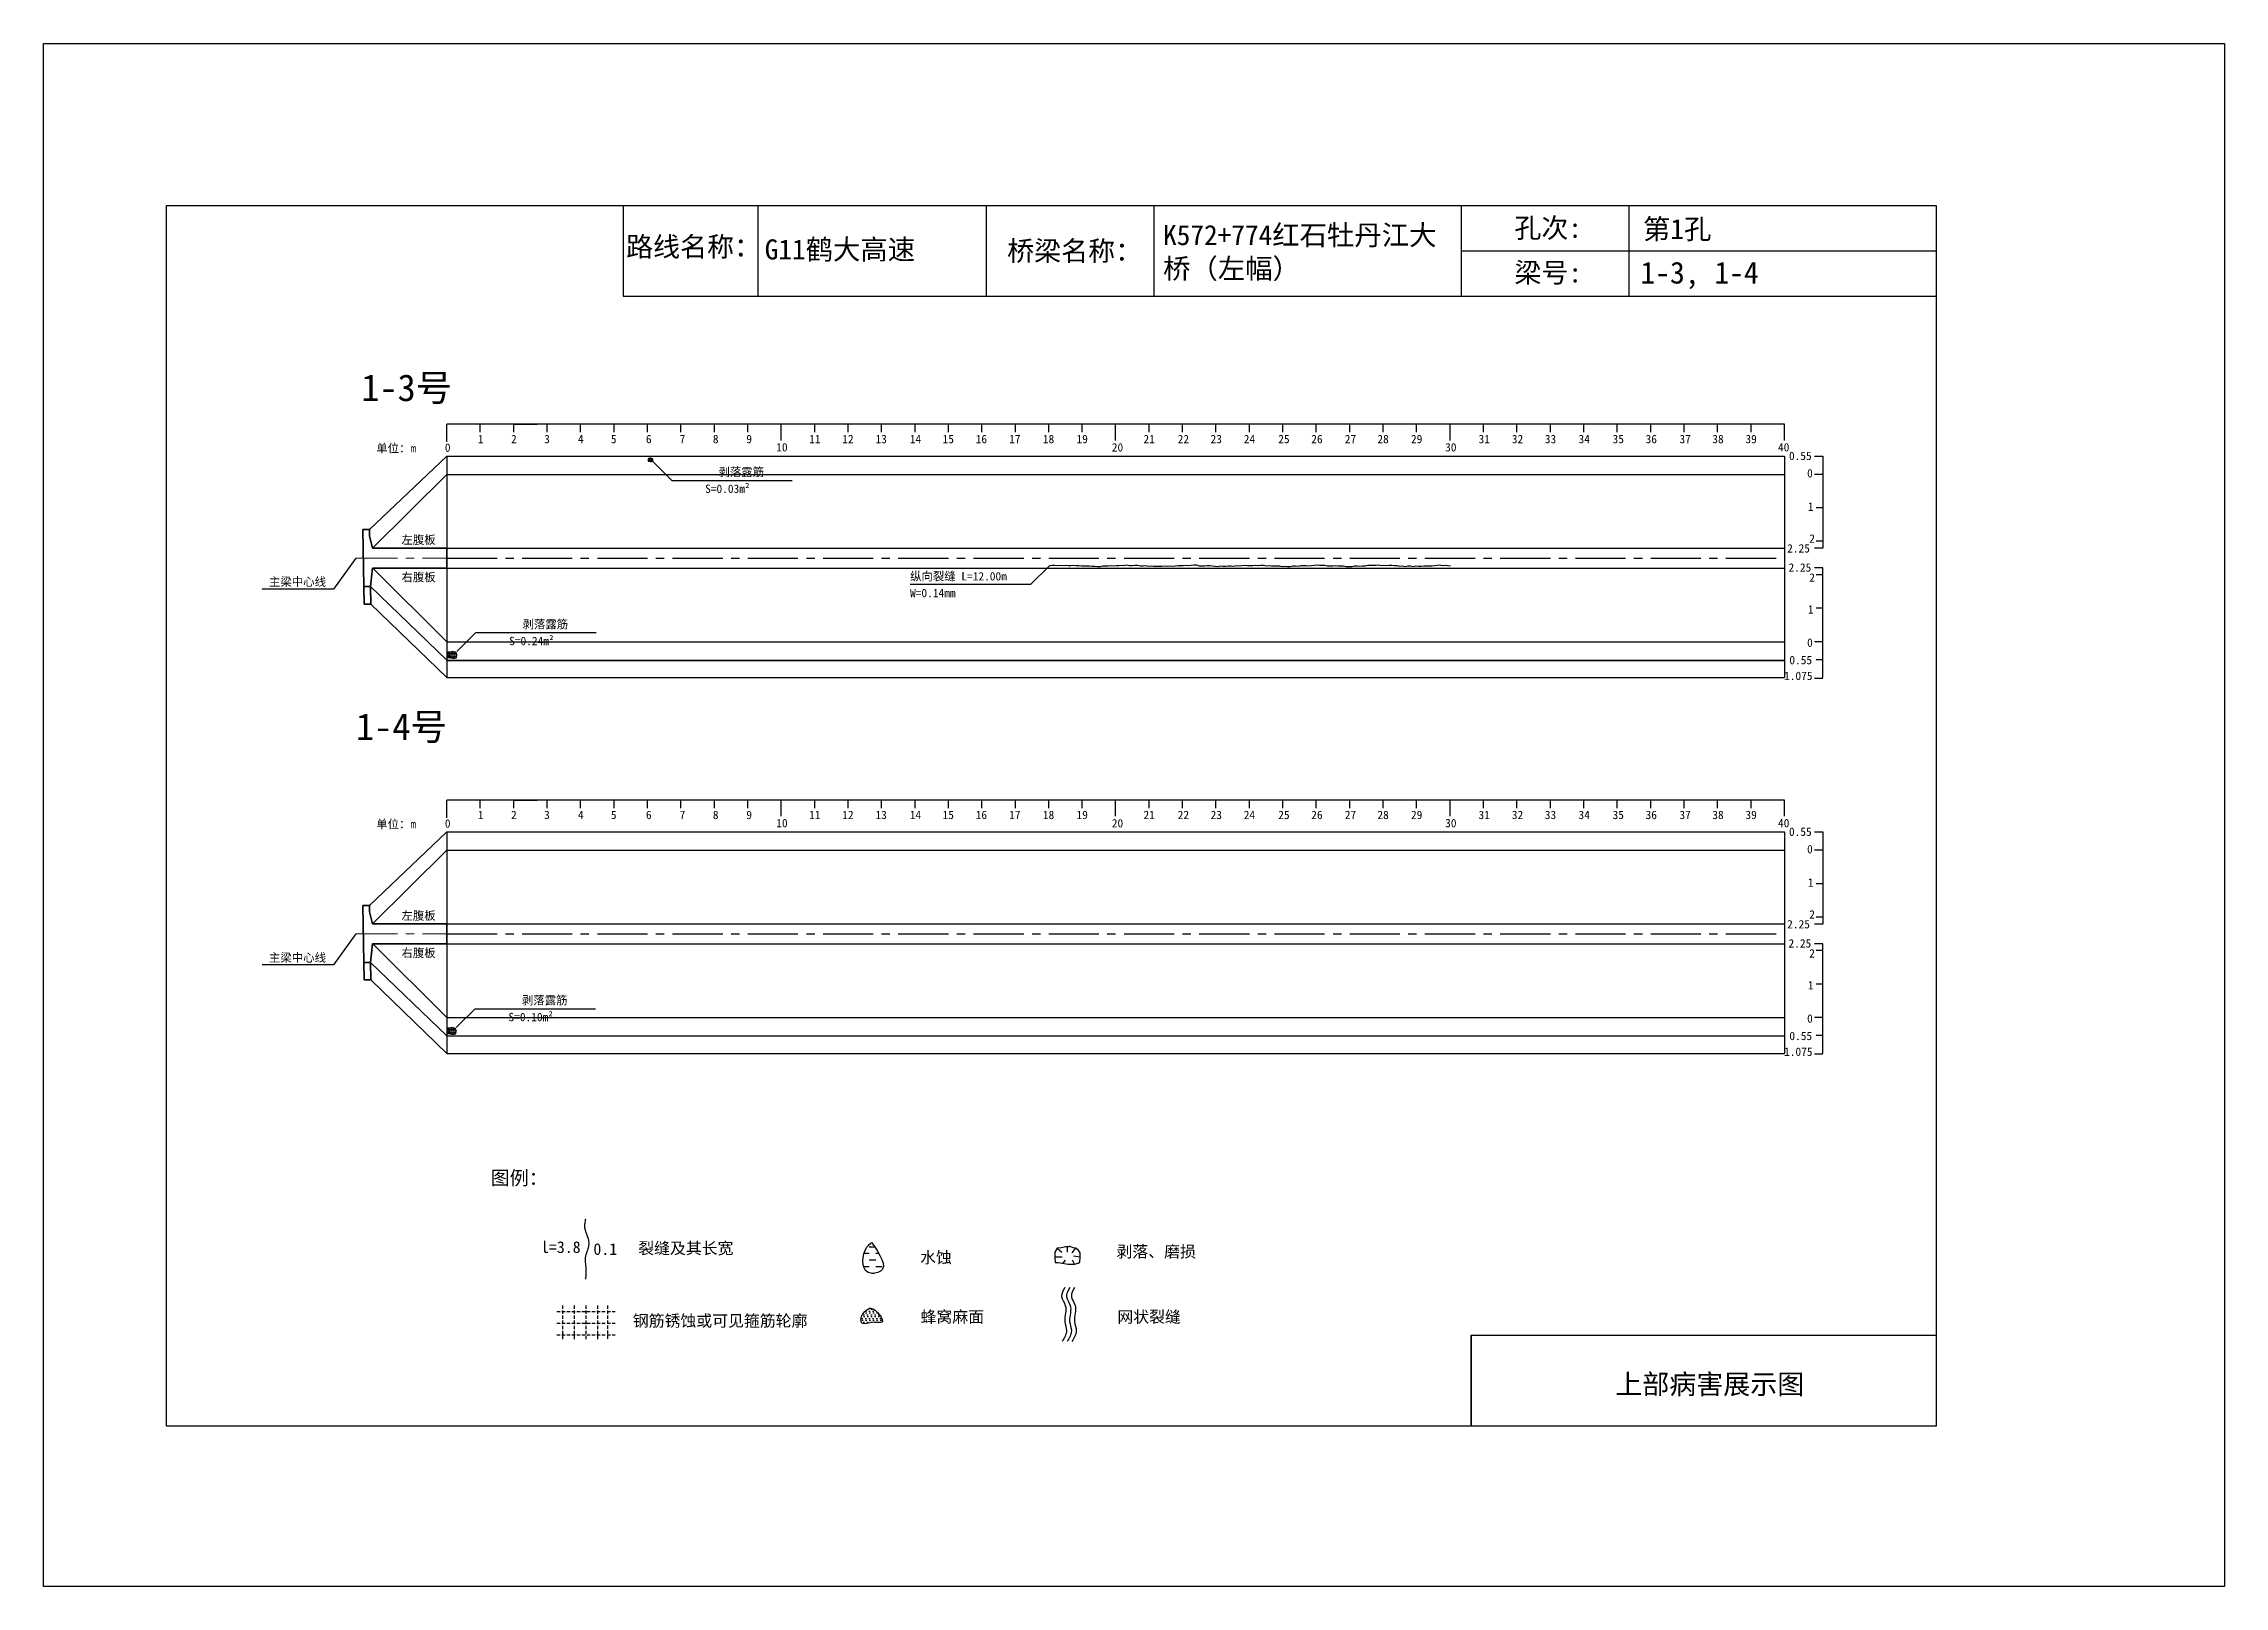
# Model space of a CAD drawing. Header units: millimetres. Extents: x -37 to 615, y -48 to 413.
import ezdxf

# ---------------------------------------------------------------- set-up
doc = ezdxf.new("R2010")
doc.units = ezdxf.units.MM
for name, pattern in [('CENTER', [2, 1.25, -0.25, 0.25, -0.25]), ('CENTER2', [1.125, 0.75, -0.125, 0.125, -0.125]), ('DASHED', [0.75, 0.5, -0.25])]:
    doc.linetypes.add(name, pattern=pattern)
for name, color, linetype in [('加固措施', 7, 'Continuous'), ('图层1', 7, 'Continuous'), ('病害', 5, 'Continuous'), ('轮廓', 3, 'Continuous')]:
    doc.layers.add(name, color=color, linetype=linetype)
doc.layers.add('虚线', color=7, linetype='Continuous', lineweight=30)
doc.styles.get("Standard").update_dxf_attribs({"font": ''})
doc.styles.add('汉字', font='')
doc.styles.get('Standard').set_extended_font_data('SimSun')
doc.styles.get('汉字').set_extended_font_data('SimSun')
pattern_1 = [(0, (-3997.7199, -288.9294), (0.55266586, 1.10533173), [0, -1.10533173])]
pattern_2 = [(0, (-6886.571, -700.7115), (0.55266586, 1.10533173), [0, -1.10533173])]
pattern_3 = [(0, (-3576.1421, -199.0757), (1.9895971, 1.9895971), [1.9895971, -1.9895971])]

# ---------------------------------------------------------------- blocks, each defined once
blk = doc.blocks.new('adfsd')
at = {"lineweight": -2, "ltscale": 0.5}
for p, q in [((1140.897, -3083.694), (1140.936, -3083.729)), ((1140.983, -3083.682), (1140.981, -3083.729)), ((1141.053, -3083.694), (1141.022, -3083.735)), ((1140.876, -3083.768), (1140.94, -3083.769)), ((1140.948, -3083.824), (1140.969, -3083.796)), ((1141.045, -3083.83), (1141.028, -3083.796)), ((1141.094, -3083.772), (1141.036, -3083.763))]:
    blk.add_line(p, q, dxfattribs=at)
blk.add_lwpolyline([(1141, -3083.682), (1140.967, -3083.682), (1140.934, -3083.69), (1140.897, -3083.694), (1140.876, -3083.727), (1140.876, -3083.768), (1140.88, -3083.818), (1140.905, -3083.818), (1140.991, -3083.83), (1141.045, -3083.83), (1141.078, -3083.822), (1141.09, -3083.814), (1141.094, -3083.772), (1141.094, -3083.735), (1141.078, -3083.707), (1141.053, -3083.694), (1141.033, -3083.69), (1141, -3083.678)], dxfattribs=at)
blk = doc.blocks.new('chi')
at = {"color": 0}
for p, q in [((1147.409, -3079.329), (1147.409, -3078.8)), ((1187.409, -3078.8), (1147.409, -3078.8)), ((1148.409, -3079.041), (1148.409, -3078.8)), ((1149.409, -3079.041), (1149.409, -3078.8)), ((1149.409, -3078.8), (1150.109, -3078.8)), ((1150.409, -3079.041), (1150.409, -3078.8)), ((1151.409, -3079.041), (1151.409, -3078.8)), ((1152.409, -3079.041), (1152.409, -3078.8)), ((1153.409, -3079.041), (1153.409, -3078.8)), ((1154.409, -3079.041), (1154.409, -3078.8)), ((1155.409, -3079.041), (1155.409, -3078.8)), ((1156.409, -3079.041), (1156.409, -3078.8)), ((1157.409, -3079.283), (1157.409, -3078.8)), ((1158.409, -3079.041), (1158.409, -3078.8)), ((1159.409, -3079.041), (1159.409, -3078.8)), ((1160.409, -3079.041), (1160.409, -3078.8)), ((1161.409, -3079.041), (1161.409, -3078.8)), ((1162.409, -3079.041), (1162.409, -3078.8)), ((1163.409, -3079.041), (1163.409, -3078.8)), ((1164.409, -3079.041), (1164.409, -3078.8)), ((1165.409, -3079.041), (1165.409, -3078.8)), ((1166.409, -3079.041), (1166.409, -3078.8)), ((1167.409, -3079.283), (1167.409, -3078.8)), ((1168.409, -3079.041), (1168.409, -3078.8)), ((1169.409, -3079.041), (1169.409, -3078.8)), ((1170.409, -3079.041), (1170.409, -3078.8)), ((1171.409, -3079.041), (1171.409, -3078.8)), ((1172.409, -3079.041), (1172.409, -3078.8)), ((1173.409, -3079.041), (1173.409, -3078.8)), ((1174.409, -3079.041), (1174.409, -3078.8)), ((1175.409, -3079.041), (1175.409, -3078.8)), ((1176.409, -3079.041), (1176.409, -3078.8)), ((1177.409, -3079.283), (1177.409, -3078.8)), ((1178.409, -3079.041), (1178.409, -3078.8)), ((1179.409, -3079.041), (1179.409, -3078.8)), ((1180.409, -3079.041), (1180.409, -3078.8)), ((1181.409, -3079.041), (1181.409, -3078.8)), ((1182.409, -3079.041), (1182.409, -3078.8)), ((1183.409, -3079.041), (1183.409, -3078.8)), ((1184.409, -3079.041), (1184.409, -3078.8)), ((1185.409, -3079.041), (1185.409, -3078.8)), ((1186.409, -3079.041), (1186.409, -3078.8)), ((1187.409, -3079.283), (1187.409, -3078.8))]:
    blk.add_line(p, q, dxfattribs=at)
for s, p in [('0', (1147.349, -3079.623)), ('1', (1148.339, -3079.368)), ('2', (1149.328, -3079.368)), ('3', (1150.319, -3079.368)), ('4', (1151.329, -3079.368)), ('5', (1152.313, -3079.368)), ('6', (1153.363, -3079.368)), ('7', (1154.37, -3079.368)), ('8', (1155.363, -3079.368)), ('9', (1156.363, -3079.368)), ('10', (1157.259, -3079.613)), ('11', (1158.242, -3079.368)), ('12', (1159.233, -3079.368)), ('13', (1160.227, -3079.368)), ('14', (1161.252, -3079.368)), ('15', (1162.233, -3079.368)), ('16', (1163.223, -3079.368)), ('17', (1164.224, -3079.368)), ('18', (1165.232, -3079.368)), ('19', (1166.238, -3079.368)), ('20', (1167.294, -3079.617)), ('21', (1168.24, -3079.368)), ('22', (1169.264, -3079.368)), ('23', (1170.247, -3079.368)), ('24', (1171.24, -3079.368)), ('25', (1172.271, -3079.368)), ('26', (1173.258, -3079.368)), ('27', (1174.261, -3079.368)), ('28', (1175.236, -3079.368)), ('29', (1176.24, -3079.368)), ('30', (1177.262, -3079.613)), ('31', (1178.261, -3079.368)), ('32', (1179.256, -3079.368)), ('33', (1180.243, -3079.368)), ('34', (1181.251, -3079.368)), ('35', (1182.269, -3079.368)), ('36', (1183.256, -3079.368)), ('37', (1184.269, -3079.368)), ('38', (1185.251, -3079.368)), ('39', (1186.242, -3079.368)), ('40', (1187.216, -3079.613))]:
    blk.add_text(s, height=0.25).set_placement(p)
blk = doc.blocks.new('kopp')
at = {"color": 0}
for p, q in [((1188.308, -3078.25), (1188.558, -3078.25)), ((1188.558, -3078.25), (1188.558, -3078.8)), ((1188.558, -3078.8), (1188.308, -3078.8)), ((1188.558, -3078.8), (1188.558, -3079.8)), ((1188.558, -3079.8), (1188.358, -3079.8)), ((1188.558, -3079.8), (1188.558, -3079.8)), ((1188.558, -3079.8), (1188.558, -3080.8)), ((1188.558, -3081.009), (1188.308, -3081.009)), ((1188.558, -3080.8), (1188.358, -3080.8)), ((1188.558, -3080.8), (1188.558, -3081.009)), ((1188.558, -3081.592), (1188.308, -3081.592)), ((1188.558, -3081.8), (1188.358, -3081.8)), ((1188.558, -3081.8), (1188.558, -3081.592)), ((1188.558, -3082.8), (1188.558, -3081.8)), ((1188.558, -3082.8), (1188.358, -3082.8)), ((1188.558, -3083.8), (1188.558, -3082.8)), ((1188.558, -3082.8), (1188.558, -3082.8)), ((1188.558, -3083.8), (1188.308, -3083.8)), ((1188.558, -3084.875), (1188.558, -3083.8)), ((1188.558, -3084.338), (1188.358, -3084.338)), ((1188.308, -3084.888), (1188.558, -3084.888))]:
    blk.add_line(p, q, dxfattribs=at)
for s, p in [('0.55', (1187.543, -3078.37)), ('0', (1188.086, -3078.891)), ('1', (1188.109, -3079.89)), ('2', (1188.15, -3080.842)), ('2.25', (1187.49, -3081.135)), ('2.25', (1187.53, -3081.708)), ('2', (1188.15, -3082.006)), ('1', (1188.109, -3082.959)), ('0', (1188.086, -3083.954)), ('0.55', (1187.556, -3084.474)), ('1.075', (1187.398, -3084.946))]:
    blk.add_text(s, height=0.25).set_placement(p)

msp = doc.modelspace()

# ---------------------------------------------------------------- hatches: boundary and pattern name
at = {"layer": '加固措施', "lineweight": -2}
h = msp.add_hatch(dxfattribs=at)
h.set_pattern_fill('DASH', color=256, scale=0.626645)
h.set_pattern_definition(pattern_3)
edge = h.paths.add_edge_path()
edge.add_spline(control_points=[(210.85, 54.88), (210.36, 54.45), (208.03, 52.39), (207.41, 44.9), (216.74, 46.23), (213.29, 51.3), (210.85, 54.88)], knot_values=[0, 0, 0, 0, 3.237042, 15.187225, 21.182779, 35.601669, 35.601669, 35.601669, 35.601669], degree=3, periodic=0)
h = msp.add_hatch(dxfattribs=at)
h.set_pattern_fill('DASH', color=256, scale=0.626645)
h.set_pattern_definition(pattern_3)
edge = h.paths.add_edge_path()
edge.add_spline(control_points=[(210.85, 54.88), (210.36, 54.45), (208.03, 52.39), (207.41, 44.9), (216.74, 46.23), (213.29, 51.3), (210.85, 54.88)], knot_values=[0, 0, 0, 0, 3.237042, 15.187225, 21.182779, 35.601669, 35.601669, 35.601669, 35.601669], degree=3, periodic=0)
h = msp.add_hatch(dxfattribs=at)
h.set_pattern_fill('DOTS', scale=0.696272)
h.set_pattern_definition(pattern_1)
edge = h.paths.add_edge_path()
edge.add_spline(control_points=[(210.19, 35.22), (209.15, 34.51), (207.68, 33.49), (207.52, 29.75), (211, 31.47), (215.72, 30.12), (212.21, 35.3), (210.31, 35.22), (210.19, 35.22)], knot_values=[0, 0, 0, 0, 5.205471, 7.397577, 12.944796, 16.169923, 23.88441, 24.400432, 24.400432, 24.400432, 24.400432], degree=3, periodic=0)
h = msp.add_hatch(dxfattribs=at)
h.set_pattern_fill('DOTS', scale=0.696272)
h.set_pattern_definition(pattern_1)
edge = h.paths.add_edge_path()
edge.add_spline(control_points=[(210.19, 35.22), (209.15, 34.51), (207.68, 33.49), (207.52, 29.75), (211, 31.47), (215.72, 30.12), (212.21, 35.3), (210.31, 35.22), (210.19, 35.22)], knot_values=[0, 0, 0, 0, 5.205471, 7.397577, 12.944796, 16.169923, 23.88441, 24.400432, 24.400432, 24.400432, 24.400432], degree=3, periodic=0)
at = {"layer": '病害', "lineweight": -2}
h = msp.add_hatch(dxfattribs=at)
h.set_pattern_fill('DOTS', color=4, scale=0.696272, style=0)
h.set_pattern_definition(pattern_2)
edge = h.paths.add_edge_path()
edge.add_spline(control_points=[(210.19, 35.22), (209.15, 34.51), (207.68, 33.49), (207.52, 29.75), (211, 31.47), (215.72, 30.12), (212.21, 35.3), (210.31, 35.22), (210.19, 35.22)], knot_values=[0, 0, 0, 0, 1.041094, 1.479515, 2.588959, 3.233985, 4.776882, 4.880086, 4.880086, 4.880086, 4.880086], degree=3, periodic=0)
h = msp.add_hatch(dxfattribs=at)
h.set_pattern_fill('DOTS', color=4, scale=0.696272, style=0)
h.set_pattern_definition(pattern_2)
edge = h.paths.add_edge_path()
edge.add_spline(control_points=[(210.19, 35.22), (209.15, 34.51), (207.68, 33.49), (207.52, 29.75), (211, 31.47), (215.72, 30.12), (212.21, 35.3), (210.31, 35.22), (210.19, 35.22)], knot_values=[0, 0, 0, 0, 1.041094, 1.479515, 2.588959, 3.233985, 4.776882, 4.880086, 4.880086, 4.880086, 4.880086], degree=3, periodic=0)

# ---------------------------------------------------------------- linework, layer by layer
at = {"color": 0, "linetype": 'ByBlock'}
for p, q in [((0, 364.85), (529.17, 364.85)), ((0, 0), (0, 364.85)), ((136.5, 364.85), (136.5, 337.72)), ((245.1, 364.85), (245.1, 337.72)), ((387.13, 364.85), (387.13, 337.72)), ((437.29, 364.79), (437.29, 337.66)), ((529.17, 364.85), (529.17, 0)), ((136.5, 337.72), (529.17, 337.72)), ((390.12, 0), (390.12, 27.12)), ((390.12, 27.12), (529.17, 27.12)), ((529.17, 0), (0, 0))]:
    msp.add_line(p, q, dxfattribs=at)
at = {"color": 0}
for p, q in [((60.65, 267.93), (83.82, 289.93)), ((83.82, 289.93), (83.82, 223.68)), ((83.82, 289.93), (483.82, 289.93)), ((483.82, 289.93), (483.82, 223.68)), ((61.57, 262.43), (83.82, 284.43)), ((83.82, 262.43), (483.82, 262.43)), ((483.82, 262.43), (483.82, 259.43)), ((56.57, 259.43), (49.96, 250.17)), ((61.64, 256.43), (83.82, 234.43)), ((83.82, 256.43), (483.82, 256.43)), ((49.96, 250.17), (28.63, 250.17)), ((60.99, 250.93), (83.82, 228.93)), ((61.09, 245.68), (83.82, 223.68)), ((83.82, 234.43), (483.82, 234.43)), ((83.82, 228.93), (483.82, 228.93)), ((83.82, 228.81), (483.82, 228.81)), ((83.82, 223.68), (483.82, 223.68)), ((60.65, 155.59), (83.82, 177.59)), ((83.82, 177.59), (83.82, 111.34)), ((83.82, 177.59), (483.82, 177.59)), ((483.82, 177.59), (483.82, 111.34)), ((61.57, 150.08), (83.82, 172.09)), ((83.82, 172.09), (483.82, 172.09)), ((83.82, 150.09), (483.82, 150.09)), ((483.82, 150.09), (483.82, 147.09)), ((56.57, 147.09), (49.96, 137.83)), ((61.64, 144.09), (83.82, 122.09)), ((83.82, 144.09), (483.82, 144.09)), ((49.96, 137.83), (28.63, 137.83)), ((60.99, 138.59), (83.82, 116.59)), ((61.09, 133.34), (83.82, 111.34)), ((83.82, 122.09), (483.82, 122.09)), ((83.82, 116.59), (483.82, 116.59)), ((83.82, 111.34), (483.82, 111.34))]:
    msp.add_line(p, q, dxfattribs=at)
at = {"color": 1, "linetype": 'DASHED'}
for p, q in [((144, 289.02), (145.39, 289.02)), ((144, 288.78), (145.39, 288.78)), ((144, 288.54), (145.39, 288.54)), ((144.35, 288.29), (144.35, 289.27)), ((144.7, 288.29), (144.7, 289.27)), ((145.05, 288.29), (145.05, 289.27)), ((84, 230.99), (86.79, 230.99)), ((84, 230.51), (86.79, 230.51)), ((84, 230.02), (86.79, 230.02)), ((84.7, 229.54), (84.7, 231.48)), ((85.39, 229.54), (85.39, 231.48)), ((86.09, 229.54), (86.09, 231.48)), ((83.8, 118.59), (86.59, 118.59)), ((83.8, 118.11), (86.59, 118.11)), ((83.8, 117.62), (86.59, 117.62)), ((84.5, 117.14), (84.5, 119.08)), ((85.19, 117.14), (85.19, 119.08)), ((85.89, 117.14), (85.89, 119.08))]:
    msp.add_line(p, q, dxfattribs=at)
at = {"color": 7}
for p, q in [((144, 288.69), (144.41, 288.68)), ((144.13, 289.16), (144.38, 288.94)), ((144.46, 288.33), (144.59, 288.51)), ((144.68, 289.24), (144.67, 288.94)), ((145.13, 289.16), (144.93, 288.9)), ((145.08, 288.29), (144.97, 288.51)), ((145.39, 288.66), (145.02, 288.72)), ((84, 230.32), (84.82, 230.31)), ((84.26, 231.27), (84.77, 230.83)), ((84.92, 229.61), (85.19, 229.97)), ((85.37, 231.43), (85.34, 230.83)), ((86.26, 231.27), (85.86, 230.75)), ((86.16, 229.54), (85.94, 229.97)), ((86.79, 230.27), (86.04, 230.39)), ((83.8, 117.92), (84.62, 117.91)), ((84.06, 118.87), (84.57, 118.43)), ((84.72, 117.21), (84.99, 117.57)), ((85.17, 119.03), (85.14, 118.43)), ((86.06, 118.87), (85.66, 118.35)), ((85.96, 117.14), (85.74, 117.57)), ((86.59, 117.87), (85.84, 117.99))]:
    msp.add_line(p, q, dxfattribs=at)
msp.add_line((83.82, 284.43), (483.82, 284.43))
at = {"color": 1, "linetype": 'CENTER2', "ltscale": 20}
for p, q in [((83.82, 259.43), (483.82, 259.43)), ((83.82, 147.09), (483.82, 147.09))]:
    msp.add_line(p, q, dxfattribs=at)
at = {"color": 1, "linetype": 'DASHED', "ltscale": 2}
for p, q in [((116.71, 34.25), (134.11, 34.25)), ((116.71, 34.25), (134.11, 34.25)), ((118.45, 35.99), (118.45, 25.55)), ((118.45, 35.99), (118.45, 25.55)), ((121.93, 35.99), (121.93, 25.55)), ((121.93, 35.99), (121.93, 25.55)), ((125.41, 35.99), (125.41, 25.55)), ((125.41, 35.99), (125.41, 25.55)), ((128.89, 35.99), (128.89, 25.55)), ((128.89, 35.99), (128.89, 25.55)), ((131.87, 36.02), (131.87, 25.57)), ((131.87, 36.02), (131.87, 25.57)), ((116.71, 30.77), (134.11, 30.77)), ((116.71, 30.77), (134.11, 30.77)), ((116.71, 27.29), (134.11, 27.29)), ((116.71, 27.29), (134.11, 27.29))]:
    msp.add_line(p, q, dxfattribs=at)
at = {"color": 3, "linetype": 'ByBlock'}
msp.add_lwpolyline([(-36.77, 413.19), (615.38, 413.19), (615.38, -47.93), (-36.77, -47.93)], close=True, dxfattribs=at)
at = {"color": 7}
for points in [[(144.79, 289.24), (144.58, 289.24), (144.37, 289.19), (144.13, 289.16), (144, 288.95), (144, 288.69), (144.03, 288.37), (144.18, 288.37), (144.74, 288.29), (145.08, 288.29), (145.29, 288.34), (145.37, 288.4), (145.39, 288.66), (145.39, 288.9), (145.29, 289.08), (145.13, 289.16), (145, 289.19), (144.79, 289.27)], [(145.39, 288.29), (151.05, 282.64), (187.05, 282.64)], [(264, 257.13), (258.34, 251.48), (222.34, 251.48)], [(264, 257.23), (264.8, 257.26), (265.6, 257.28), (266.4, 257.18), (267.2, 257.26), (268, 257.22), (268.8, 257.27), (269.6, 257.19), (270.4, 257.24), (271.2, 257.33), (272, 257.16), (272.8, 257.22), (273.6, 257.12), (274.4, 257.07), (275.2, 257.14), (276, 257.12), (276.8, 257.01), (277.6, 257.03), (278.4, 256.92), (279.2, 256.95), (280, 257.11), (280.8, 257.06), (281.6, 257.08), (282.4, 257.16), (283.2, 257.06), (284, 257.21), (284.8, 257.23), (285.6, 257.32), (286.4, 257.21), (287.2, 257.38), (288, 257.2), (288.8, 257.21), (289.6, 257.27), (290.4, 257.26), (291.2, 257.13), (292, 257.07), (292.8, 257.19), (293.6, 257.02), (294.4, 257.06), (295.2, 257.03), (296, 256.98), (296.8, 257), (297.6, 256.99), (298.4, 257.09), (299.2, 256.96), (300, 257.1), (300.8, 257.04), (301.6, 257.11), (302.4, 257.2), (303.2, 257.17), (304, 257.2), (304.8, 257.31), (305.6, 257.19), (306.4, 257.28), (307.2, 257.38), (308, 257.36), (308.8, 257.15), (309.6, 257.15), (310.4, 257.12), (311.2, 257.22), (312, 257.17), (312.8, 257.13), (313.6, 257), (314.4, 256.93), (315.2, 257.06), (316, 257.03), (316.8, 257.02), (317.6, 257.11), (318.4, 257.07), (319.2, 256.97), (320, 257.17), (320.8, 257.11), (321.6, 257.22), (322.4, 257.31), (323.2, 257.18), (324, 257.2), (324.8, 257.2), (325.6, 257.29), (326.4, 257.23), (327.2, 257.28), (328, 257.27), (328.8, 257.13), (329.6, 257.18), (330.4, 257.07), (331.2, 257.07), (332, 257.12), (332.8, 257.08), (333.6, 256.91), (334.4, 256.97), (335.2, 256.94), (336, 256.9), (336.8, 257.07), (337.6, 257.08), (338.4, 257.04), (339.2, 257.17), (340, 257.18), (340.8, 257.19), (341.6, 257.14), (342.4, 257.18), (343.2, 257.35), (344, 257.37), (344.8, 257.29), (345.6, 257.33), (346.4, 257.26), (347.2, 257.14), (348, 257.1), (348.8, 257.1), (349.6, 257.18), (350.4, 257.12), (351.2, 257.1), (352, 257.08), (352.8, 256.93), (353.6, 256.93), (354.4, 256.91), (355.2, 257.06), (356, 257.11), (356.8, 257.05), (357.6, 257.13), (358.4, 257.07), (359.2, 257.27), (360, 257.29), (360.8, 257.34), (361.6, 257.33), (362.4, 257.36), (363.2, 257.19), (364, 257.32), (364.8, 257.22), (365.6, 257.32), (366.4, 257.26), (367.2, 257.23), (368, 257.18), (368.8, 257.03), (369.6, 257.1), (370.4, 256.94), (371.2, 257.07), (372, 257.06), (372.8, 256.93), (373.6, 257.06), (374.4, 257.01), (375.2, 257.01), (376, 257.14), (376.8, 257.07), (377.6, 257.06), (378.4, 257.14), (379.2, 257.2), (380, 257.33), (380.8, 257.37), (381.6, 257.24), (382.4, 257.31), (383.2, 257.25), (384, 257.13)], [(86.79, 231.48), (92.45, 237.14), (128.45, 237.14)], [(85.58, 231.43), (85.16, 231.43), (84.74, 231.32), (84.26, 231.27), (84, 230.85), (84, 230.32), (84.05, 229.69), (84.37, 229.69), (85.47, 229.54), (86.16, 229.54), (86.58, 229.64), (86.74, 229.75), (86.79, 230.27), (86.79, 230.74), (86.58, 231.11), (86.26, 231.27), (86, 231.32), (85.58, 231.48)], [(86.59, 119.08), (92.25, 124.74), (128.25, 124.74)], [(85.38, 119.03), (84.96, 119.03), (84.54, 118.92), (84.06, 118.87), (83.8, 118.45), (83.8, 117.92), (83.85, 117.29), (84.17, 117.29), (85.27, 117.14), (85.96, 117.14), (86.38, 117.24), (86.54, 117.35), (86.59, 117.87), (86.59, 118.34), (86.38, 118.71), (86.06, 118.87), (85.8, 118.92), (85.38, 119.08)]]:
    msp.add_lwpolyline(points, dxfattribs=at)
for points in [[(268.59, 41.36), (268.08, 40.47), (267.03, 38.67), (269.71, 35.55), (267.97, 31.9), (269.63, 28.26), (268.46, 26.35), (267.82, 25.31)], [(268.59, 41.36), (268.08, 40.47), (267.03, 38.67), (269.71, 35.55), (267.97, 31.9), (269.63, 28.26), (268.46, 26.35), (267.82, 25.31)], [(270.07, 41.36), (269.55, 40.47), (268.51, 38.67), (271.18, 35.55), (269.44, 31.9), (271.1, 28.26), (269.94, 26.35), (269.3, 25.31)], [(270.07, 41.36), (269.55, 40.47), (268.51, 38.67), (271.18, 35.55), (269.44, 31.9), (271.1, 28.26), (269.94, 26.35), (269.3, 25.31)], [(271.52, 41.36), (271, 40.47), (269.96, 38.67), (272.63, 35.55), (270.89, 31.9), (272.55, 28.26), (271.39, 26.35), (270.75, 25.31)], [(271.52, 41.36), (271, 40.47), (269.96, 38.67), (272.63, 35.55), (270.89, 31.9), (272.55, 28.26), (271.39, 26.35), (270.75, 25.31)]]:
    msp.add_open_spline(points, degree=3, knots=[0, 0, 0, 0, 2.808133, 5.677796, 10.461234, 13.324406, 16.732801, 16.732801, 16.732801, 16.732801])
at = {"lineweight": -2}
msp.add_open_spline([(210.19, 35.22), (209.15, 34.51), (207.68, 33.49), (207.52, 29.75), (211, 31.47), (215.72, 30.12), (212.21, 35.3), (210.31, 35.22), (210.19, 35.22)], degree=3, knots=[0, 0, 0, 0, 3.624423, 5.150725, 9.013098, 11.258664, 16.630045, 16.989336, 16.989336, 16.989336, 16.989336], dxfattribs=at)
msp.add_open_spline([(210.19, 35.22), (209.15, 34.51), (207.68, 33.49), (207.52, 29.75), (211, 31.47), (215.72, 30.12), (212.21, 35.3), (210.31, 35.22), (210.19, 35.22)], degree=3, knots=[0, 0, 0, 0, 3.624423, 5.150725, 9.013098, 11.258664, 16.630045, 16.989336, 16.989336, 16.989336, 16.989336], dxfattribs=at)
at = {"layer": '加固措施', "lineweight": -2}
msp.add_open_spline([(210.85, 54.88), (210.36, 54.45), (208.03, 52.39), (207.41, 44.9), (216.74, 46.23), (213.29, 51.3), (210.85, 54.88)], degree=3, knots=[0, 0, 0, 0, 2.028466, 9.51698, 13.274057, 22.309569, 22.309569, 22.309569, 22.309569], dxfattribs=at)
msp.add_open_spline([(210.85, 54.88), (210.36, 54.45), (208.03, 52.39), (207.41, 44.9), (216.74, 46.23), (213.29, 51.3), (210.85, 54.88)], degree=3, knots=[0, 0, 0, 0, 2.028466, 9.51698, 13.274057, 22.309569, 22.309569, 22.309569, 22.309569], dxfattribs=at)
at = {"layer": '图层1', "lineweight": -2}
msp.add_open_spline([(125.25, 61.82), (125.22, 61.61), (125.18, 61.39), (125.07, 60.75), (125.02, 60.35), (124.99, 59.78), (125, 59.6), (125.02, 59.31), (125.03, 59.21), (125.06, 59), (125.09, 58.89), (125.19, 58.51), (125.29, 58.21), (125.54, 57.57), (125.69, 57.22), (125.96, 56.46), (126.09, 56.04), (126.21, 55.34), (126.24, 55.06), (126.25, 54.51), (126.23, 54.25), (126.16, 53.74), (126.11, 53.5), (126, 53.03), (125.93, 52.81), (125.76, 52.25), (125.64, 51.93), (125.45, 51.33), (125.36, 51.04), (125.27, 50.66), (125.24, 50.54), (125.21, 50.32), (125.2, 50.23), (125.18, 50.03), (125.17, 49.92), (125.17, 49.54), (125.18, 49.25), (125.23, 48.62), (125.27, 48.29), (125.33, 47.7), (125.35, 47.46), (125.38, 47), (125.39, 46.78), (125.4, 46.36), (125.4, 46.16), (125.39, 45.54), (125.37, 45.14), (125.32, 44.45), (125.3, 44.15), (125.27, 43.85)], degree=3, knots=[0, 0, 0, 0, 0.93103, 0.93103, 2.904338, 2.904338, 3.933552, 3.933552, 4.598026, 4.598026, 5.2625, 5.2625, 6.799065, 6.799065, 8.335629, 8.335629, 9.872194, 9.872194, 10.744529, 10.744529, 11.616864, 11.616864, 12.4892, 12.4892, 13.361535, 13.361535, 14.755665, 14.755665, 16.149795, 16.149795, 16.835641, 16.835641, 17.410365, 17.410365, 17.98509, 17.98509, 19.45733, 19.45733, 20.929571, 20.929571, 21.910052, 21.910052, 22.722819, 22.722819, 23.535585, 23.535585, 25.161117, 25.161117, 26.428502, 26.428502, 26.428502, 26.428502], dxfattribs=at)
msp.add_open_spline([(125.25, 61.82), (125.22, 61.61), (125.18, 61.39), (125.07, 60.75), (125.02, 60.35), (124.99, 59.78), (125, 59.6), (125.02, 59.31), (125.03, 59.21), (125.06, 59), (125.09, 58.89), (125.19, 58.51), (125.29, 58.21), (125.54, 57.57), (125.69, 57.22), (125.96, 56.46), (126.09, 56.04), (126.21, 55.34), (126.24, 55.06), (126.25, 54.51), (126.23, 54.25), (126.16, 53.74), (126.11, 53.5), (126, 53.03), (125.93, 52.81), (125.76, 52.25), (125.64, 51.93), (125.45, 51.33), (125.36, 51.04), (125.27, 50.66), (125.24, 50.54), (125.21, 50.32), (125.2, 50.23), (125.18, 50.03), (125.17, 49.92), (125.17, 49.54), (125.18, 49.25), (125.23, 48.62), (125.27, 48.29), (125.33, 47.7), (125.35, 47.46), (125.38, 47), (125.39, 46.78), (125.4, 46.36), (125.4, 46.16), (125.39, 45.54), (125.37, 45.14), (125.32, 44.45), (125.3, 44.15), (125.27, 43.85)], degree=3, knots=[0, 0, 0, 0, 0.93103, 0.93103, 2.904338, 2.904338, 3.933552, 3.933552, 4.598026, 4.598026, 5.2625, 5.2625, 6.799065, 6.799065, 8.335629, 8.335629, 9.872194, 9.872194, 10.744529, 10.744529, 11.616864, 11.616864, 12.4892, 12.4892, 13.361535, 13.361535, 14.755665, 14.755665, 16.149795, 16.149795, 16.835641, 16.835641, 17.410365, 17.410365, 17.98509, 17.98509, 19.45733, 19.45733, 20.929571, 20.929571, 21.910052, 21.910052, 22.722819, 22.722819, 23.535585, 23.535585, 25.161117, 25.161117, 26.428502, 26.428502, 26.428502, 26.428502], dxfattribs=at)
at = {"layer": '病害', "color": 5}
for p, q in [((136.5, 364.85), (136.5, 337.72)), ((245.1, 364.85), (245.1, 337.72)), ((387.13, 364.85), (387.13, 337.72)), ((529.17, 364.85), (529.17, 337.72)), ((136.5, 337.72), (386.58, 337.72)), ((386.58, 337.72), (529.17, 337.72)), ((390.12, 27.12), (529.17, 27.12)), ((390.12, 27.12), (390.12, 0)), ((529.17, 27.12), (529.17, 0))]:
    msp.add_line(p, q, dxfattribs=at)
at = {"layer": '病害', "color": 0}
for p, q in [((176.83, 364.85), (176.83, 337.72)), ((295.25, 364.85), (295.25, 337.72)), ((387.14, 351.23), (529.17, 351.23))]:
    msp.add_line(p, q, dxfattribs=at)
at = {"layer": '虚线', "linetype": 'CENTER', "lineweight": 18, "ltscale": 10}
for p, q in [((56.57, 259.43), (83.82, 259.43)), ((56.57, 147.09), (83.82, 147.09))]:
    msp.add_line(p, q, dxfattribs=at)
at = {"layer": '轮廓', "color": 5, "lineweight": 35}
for p, q in [((58.99, 250.93), (58.65, 267.93)), ((58.65, 267.93), (60.65, 267.93)), ((60.69, 266.05), (60.65, 267.93)), ((61.57, 262.43), (60.69, 266.05)), ((83.82, 262.43), (61.57, 262.43)), ((83.82, 256.43), (83.82, 262.43)), ((60.99, 250.93), (61.63, 256.43)), ((83.82, 256.43), (61.63, 256.43)), ((58.99, 250.93), (60.99, 250.93)), ((59.09, 245.68), (58.99, 250.93)), ((61.09, 245.68), (60.99, 250.93)), ((59.09, 245.68), (61.09, 245.68)), ((58.99, 138.59), (58.65, 155.59)), ((58.65, 155.59), (60.65, 155.59)), ((60.69, 153.71), (60.65, 155.59)), ((61.57, 150.08), (60.69, 153.71)), ((83.82, 150.08), (61.57, 150.08)), ((83.82, 144.08), (83.82, 150.08)), ((60.99, 138.59), (61.63, 144.09)), ((83.82, 144.09), (61.63, 144.09)), ((58.99, 138.59), (60.99, 138.59)), ((59.09, 133.34), (58.99, 138.59)), ((61.09, 133.34), (60.99, 138.59)), ((59.09, 133.34), (61.09, 133.34))]:
    msp.add_line(p, q, dxfattribs=at)

# ---------------------------------------------------------------- block references
at = {"color": 0}
for name, p, xscale, yscale, zscale in [('chi', (-11390.27, 31087.43), 9.999999999994273, 9.999999999994273, 9.999999999994273), ('kopp', (-11390.27, 31072.43), 9.999999999994273, 9.999999999994273, 9.999999999994273), ('chi', (-11390.27, 30975.09), 9.999999999994273, 9.999999999994273, 9.999999999994273), ('kopp', (-11390.27, 30960.09), 9.999999999994273, 9.999999999994273, 9.999999999994273), ('adfsd', (-39452.38, 107407.64), 34.81359766870787, 34.81359766870787, 34.81359766870787), ('adfsd', (-39452.38, 107407.64), 34.81359766870787, 34.81359766870787, 34.81359766870787)]:
    msp.add_blockref(name, p, dxfattribs=dict(at, xscale=xscale, yscale=yscale, zscale=zscale))

# ---------------------------------------------------------------- texts
for s, p in [('单位：m', (62.7, 290.99)), ('左腹板', (70.24, 263.64)), ('右腹板', (70.24, 252.47)), ('主梁中心线', (30.63, 251.08)), ('单位：m', (62.7, 178.65)), ('左腹板', (70.24, 151.3)), ('主梁中心线', (30.63, 138.73)), ('右腹板', (70.24, 140.13))]:
    msp.add_text(s, height=2.5).set_placement(p)
at = {"color": 7}
for s, p in [('S=0.03m²', (161.05, 278.89)), ('剥落露筋', (165.05, 283.89)), ('纵向裂缝 L=12.00m', (222.34, 252.73)), ('W=0.14mm', (222.34, 247.73)), ('S=0.24m²', (102.45, 233.39)), ('剥落露筋', (106.45, 238.39)), ('S=0.10m²', (102.25, 120.99)), ('剥落露筋', (106.25, 125.99))]:
    msp.add_text(s, height=2.5, dxfattribs=at).set_placement(p)
at = {"linetype": 'ByBlock', "attachment_point": 1, "style": '汉字'}
for s, insert, char_height, width in [('K572+774红石牡丹江大桥（左幅）', (298, 358.97), 6, 87.5474), ('{\\C0;第1孔}', (441.52, 360.78), 6, 77.4135), ('{\\C0;G11鹤大高速}', (178.87, 354.68), 6, 62.8604), ('{\\C0;1-3, 1-4}', (440.75, 347.98), 6.5, 84.1186), ('{\\C0;1-3号}', (58.2, 314.34), 8, 49.3496), ('{\\C0;1-4号}', (56.63, 213.01), 8, 49.3496)]:
    msp.add_mtext(s, dxfattribs=dict(at, insert=insert, char_height=char_height, width=width))
at = {"layer": '图层1', "style": '汉字'}
for s, p in [('孔次:', (403.05, 355.16)), ('路线名称：', (137.42, 349.54)), ('桥梁名称：', (251.38, 348.29)), ('梁号:', (403.08, 341.8)), ('上部病害展示图', (433.23, 9.56))]:
    msp.add_text(s, height=5.918, dxfattribs=at).set_placement(p)
at = {"layer": '图层1', "lineweight": -2, "attachment_point": 1}
for s, insert, char_height in [('图例：', (96.91, 76.23), 4.178), ('图例：', (96.91, 76.23), 4.178), ('l=3.8', (111.98, 55.21), 3.481), ('l=3.8', (111.98, 55.21), 3.481), ('0.1', (127.65, 54.63), 3.481), ('0.1', (127.65, 54.63), 3.481), ('裂缝及其长宽', (141.05, 54.88), 3.481), ('裂缝及其长宽', (141.05, 54.88), 3.481), ('水蚀', (225.33, 52.14), 3.481), ('水蚀', (225.33, 52.14), 3.481), ('剥落、磨损', (284.06, 53.89), 3.481), ('剥落、磨损', (284.06, 53.89), 3.481), ('钢筋锈蚀或可见箍筋轮廓', (139.42, 33.21), 3.4814), ('钢筋锈蚀或可见箍筋轮廓', (139.42, 33.21), 3.4814), ('蜂窝麻面', (225.48, 34.38), 3.481), ('蜂窝麻面', (225.48, 34.38), 3.481), ('网状裂缝', (284.32, 34.39), 3.481), ('网状裂缝', (284.32, 34.39), 3.481)]:
    msp.add_mtext(s, dxfattribs=dict(at, insert=insert, char_height=char_height))

doc.saveas('drawing.dxf')
